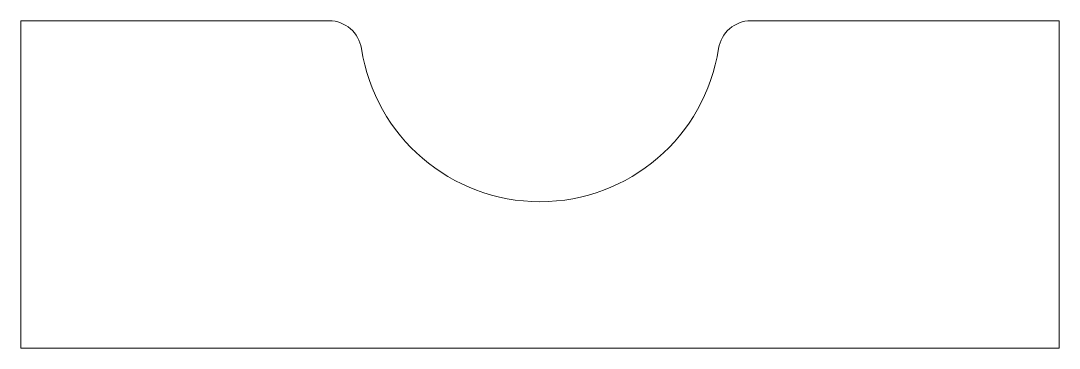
# Model space of a CAD drawing. Header units: millimetres. Extents: x 0 to 63.5, y 0 to 20.
import ezdxf

# ---------------------------------------------------------------- set-up
doc = ezdxf.new("R2010")
doc.units = ezdxf.units.MM

msp = doc.modelspace()

# ---------------------------------------------------------------- linework, layer by layer
at = {"color": 7, "linetype": 'Continuous', "lineweight": 15}
for p, q in [((0, 20), (0, 0)), ((18.854, 20), (0, 20)), ((63.5, 20), (44.646, 20)), ((63.5, 0), (63.5, 20)), ((0, 0), (63.5, 0))]:
    msp.add_line(p, q, dxfattribs=at)
for centre, radius, start, end in [((18.854, 18), 2, 8.8157, 90), ((44.646, 18), 2, 90, 171.1843), ((31.75, 20), 11.05, 188.8157, 351.1843)]:
    msp.add_arc(centre, radius, start, end, dxfattribs=at)

doc.saveas('drawing.dxf')
